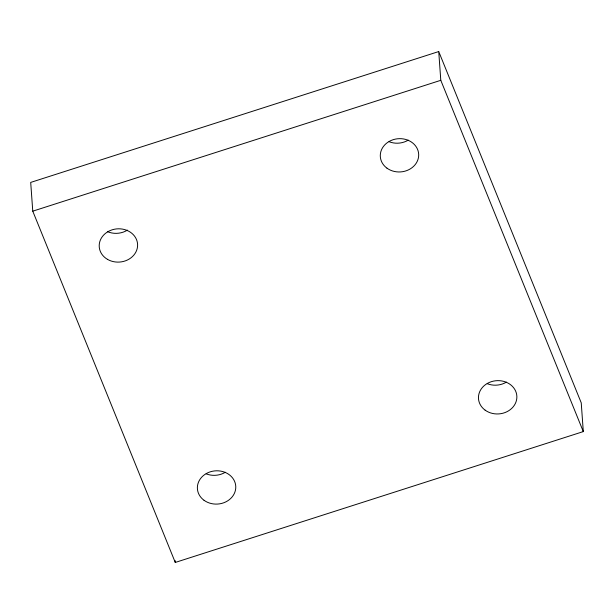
<?xml version="1.0" encoding="UTF-8"?>
<svg xmlns="http://www.w3.org/2000/svg" width="614" height="614" viewBox="0 0 614 614"><rect width="100%" height="100%" fill="white"/><g stroke="black" fill="none" stroke-linecap="round" stroke-linejoin="round"><path stroke-width="0.92" d="M438.734 51.553L30.7 182.412L32.765 211.17L175.266 562.447L583.3 431.588L581.235 402.83L438.734 51.553L440.791 80.311L583.3 431.588M32.765 211.17L440.791 80.311M175.136 560.59L175.266 562.447M225.323 472.266A19.218 16.647 -4.1 0 1 206.166 473.839M506.412 382.115A19.218 16.647 -4.1 0 1 487.255 383.696M127.405 230.12A19.218 16.647 -4.1 0 1 107.519 231.655M408.241 140.13A19.218 16.647 -4.1 0 1 389.084 141.704M204.032 500.287A19.218 16.647 -4.1 0 0 235.446 490.218A19.218 16.647 -4.1 0 0 210.241 471.836A19.218 16.647 -4.1 0 0 204.032 500.287M485.121 410.144A19.218 16.647 -4.1 0 0 516.535 400.067A19.218 16.647 -4.1 0 0 491.33 381.685A19.218 16.647 -4.1 0 0 485.121 410.144M386.95 168.152A19.218 16.647 -4.1 0 0 418.357 158.082A19.218 16.647 -4.1 0 0 393.152 139.7A19.218 16.647 -4.1 0 0 386.95 168.152M107.427 259.323A19.218 16.647 -4.1 0 0 137.544 246.521A19.218 16.647 -4.1 0 0 110.236 230.526A19.218 16.647 -4.1 0 0 107.427 259.323"/></g></svg>
